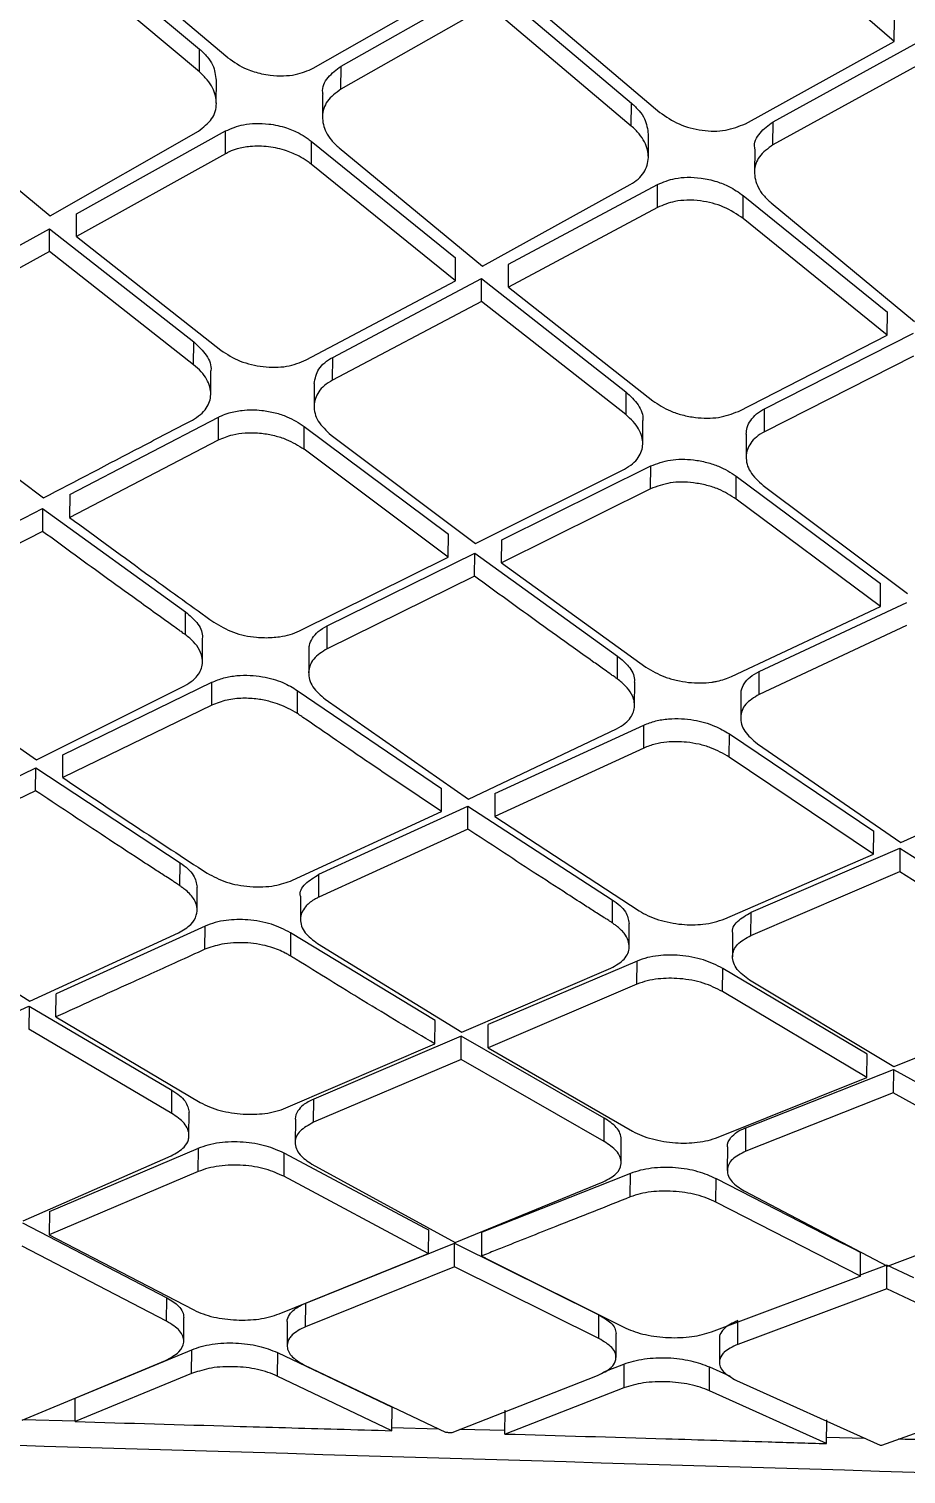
# Model space of a CAD drawing. Extents: x 943 to 1030, y 781 to 934.
# Drawn here: x 1012.908 to 1013.632, y 877.031 to 878.224 of the extents above; entities that cross this region are included whole.
import ezdxf

# ---------------------------------------------------------------- set-up
doc = ezdxf.new("R2010")
doc.units = 0
doc.header["$MEASUREMENT"] = 0
doc.layers.add('1', color=4, linetype='Continuous')

# ---------------------------------------------------------------- blocks, each defined once
blk = doc.blocks.new('AIRA')
at = {"layer": '1', "color": 3, "linetype": 'Continuous', "lineweight": 25}
for p, q in [((70.4447, 75.0479), (70.3256, 75.1514)), ((69.7529, 75.1408), (69.8708, 75.0416)), ((69.8942, 75.0344), (69.7752, 75.135)), ((69.8708, 75.0227), (69.7528, 75.1218)), ((69.9649, 75.0258), (70.088, 75.096)), ((69.9878, 75.0274), (70.1097, 75.0964)), ((70.1097, 75.0965), (70.2276, 74.9969)), ((70.1319, 75.0903), (70.251, 74.9893)), ((70.1096, 75.0775), (69.9877, 75.0084)), ((70.2275, 74.978), (70.1096, 75.0775)), ((70.4447, 75.0479), (70.4448, 75.0669)), ((70.3217, 74.9799), (70.4447, 75.0479)), ((70.3446, 74.9814), (70.4664, 75.0483)), ((69.8708, 75.0227), (69.8708, 75.0416)), ((69.9877, 75.0084), (69.9878, 75.0274)), ((70.4663, 75.0293), (70.3445, 74.9625)), ((69.8848, 74.9968), (69.8849, 75.0158)), ((69.6295, 75.0014), (69.7477, 74.9039)), ((69.9726, 75.0041), (69.9725, 74.9853)), ((70.2275, 74.978), (70.2276, 74.9969)), ((70.3445, 74.9625), (70.3446, 74.9814)), ((69.7477, 74.9039), (69.87, 74.9738)), ((69.7694, 74.9055), (69.8925, 74.9739)), ((69.8924, 74.955), (69.8925, 74.9739)), ((69.9631, 74.9654), (69.963, 74.9465)), ((69.9631, 74.9654), (70.0822, 74.8692)), ((70.2416, 74.9522), (70.2417, 74.9713)), ((69.8924, 74.955), (69.7694, 74.8867)), ((69.9862, 74.9599), (70.1045, 74.8622)), ((70.3294, 74.9586), (70.3293, 74.9397)), ((70.0822, 74.8503), (69.963, 74.9465)), ((70.1045, 74.8622), (70.2267, 74.9297)), ((70.1262, 74.8639), (70.2492, 74.9297)), ((70.2492, 74.9108), (70.2492, 74.9297)), ((70.3198, 74.9016), (70.3199, 74.9205)), ((70.3199, 74.9206), (70.439, 74.8242)), ((69.7694, 74.8867), (69.7694, 74.9055)), ((70.2492, 74.9108), (70.1261, 74.8449)), ((70.343, 74.9145), (70.4613, 74.8167)), ((69.6241, 74.8256), (69.7471, 74.8932)), ((69.747, 74.8743), (69.7471, 74.8932)), ((69.7471, 74.8932), (69.8662, 74.7998)), ((70.4389, 74.8052), (70.3198, 74.9016)), ((69.7694, 74.8867), (69.8885, 74.7928)), ((69.747, 74.8743), (69.624, 74.8068)), ((69.8661, 74.7809), (69.747, 74.8743)), ((70.0822, 74.8503), (70.0822, 74.8692)), ((70.1261, 74.8449), (70.1262, 74.8638)), ((69.9591, 74.7849), (70.0822, 74.8503)), ((69.9809, 74.787), (70.1039, 74.852)), ((70.1038, 74.833), (70.1039, 74.8519)), ((70.1039, 74.852), (70.223, 74.7586)), ((70.1261, 74.8449), (70.2453, 74.7511)), ((70.1038, 74.833), (69.9808, 74.7681)), ((70.2229, 74.7397), (70.1038, 74.833)), ((70.4389, 74.8052), (70.439, 74.8242)), ((69.8661, 74.7809), (69.8662, 74.7998)), ((70.3159, 74.7424), (70.4389, 74.8052)), ((70.3376, 74.7446), (70.4606, 74.807)), ((69.9808, 74.7681), (69.9809, 74.787)), ((70.4606, 74.788), (70.3376, 74.7256)), ((69.8802, 74.7569), (69.8803, 74.7758)), ((69.6228, 74.7606), (69.742, 74.6709)), ((69.9657, 74.7653), (69.9656, 74.7465)), ((70.223, 74.7586), (70.2229, 74.7397)), ((69.7637, 74.6737), (69.8867, 74.7377)), ((69.8866, 74.7188), (69.8867, 74.7376)), ((70.3375, 74.7256), (70.3376, 74.7446)), ((69.9573, 74.7111), (69.9574, 74.73)), ((69.9574, 74.73), (70.0765, 74.641)), ((70.237, 74.7158), (70.2371, 74.7349)), ((69.7636, 74.6549), (69.8866, 74.7188)), ((69.9796, 74.7227), (70.0988, 74.6332)), ((70.3224, 74.7235), (70.3223, 74.7046)), ((70.0764, 74.6221), (69.9573, 74.7111)), ((70.0988, 74.6332), (70.2218, 74.6948)), ((70.1205, 74.6362), (70.2435, 74.6973)), ((70.2434, 74.6784), (70.2435, 74.6973)), ((70.3141, 74.67), (70.3142, 74.6889)), ((70.3142, 74.6889), (70.4333, 74.6003)), ((70.2434, 74.6784), (70.1204, 74.6173)), ((70.3364, 74.6811), (70.4556, 74.5919)), ((69.7637, 74.6737), (69.7636, 74.6549)), ((70.4332, 74.5814), (70.3141, 74.67)), ((69.6195, 74.5994), (69.7414, 74.6622)), ((69.7414, 74.6622), (69.7413, 74.6433)), ((69.7414, 74.6622), (69.8594, 74.5768)), ((69.7413, 74.6433), (69.6195, 74.5806)), ((70.0764, 74.6221), (70.0765, 74.641)), ((70.1204, 74.6173), (70.1205, 74.6362)), ((69.9534, 74.5612), (70.0764, 74.6221)), ((69.9764, 74.5653), (70.0982, 74.6252)), ((70.0981, 74.6062), (70.0982, 74.6251)), ((70.0982, 74.6252), (70.2162, 74.5403)), ((70.1204, 74.6173), (70.2396, 74.5312)), ((70.0981, 74.6062), (69.9763, 74.5464)), ((70.4332, 74.5814), (70.4333, 74.6003)), ((70.3102, 74.5234), (70.4332, 74.5814)), ((70.3332, 74.5276), (70.455, 74.5845)), ((69.8593, 74.558), (69.8594, 74.5768)), ((69.9763, 74.5464), (69.9763, 74.5653)), ((70.4549, 74.5655), (70.3331, 74.5086)), ((69.8734, 74.5357), (69.8735, 74.5548)), ((69.9612, 74.5451), (69.9611, 74.5264)), ((69.618, 74.5378), (69.7363, 74.4546)), ((70.2161, 74.5214), (70.2162, 74.5403)), ((70.3331, 74.5086), (70.3331, 74.5276)), ((69.7363, 74.4546), (69.8585, 74.5158)), ((69.7581, 74.4589), (69.881, 74.5187)), ((69.881, 74.4998), (69.881, 74.5187)), ((69.9517, 74.512), (69.9516, 74.4931)), ((69.9517, 74.512), (70.0709, 74.4309)), ((70.2302, 74.4995), (70.2303, 74.5187)), ((69.881, 74.4998), (69.758, 74.44)), ((69.9748, 74.5047), (70.0931, 74.4222)), ((70.318, 74.5082), (70.3179, 74.4893)), ((70.0931, 74.4222), (70.2153, 74.4803)), ((70.1149, 74.4268), (70.2379, 74.4834)), ((70.2378, 74.4644), (70.2379, 74.4834)), ((70.3084, 74.457), (70.3085, 74.476)), ((70.3085, 74.476), (70.4277, 74.3959)), ((70.2378, 74.4644), (70.1148, 74.4078)), ((70.3316, 74.468), (70.45, 74.3865)), ((69.758, 74.44), (69.7581, 74.4589)), ((70.4276, 74.3768), (70.3084, 74.457)), ((69.6127, 74.3887), (69.7357, 74.4481)), ((69.7356, 74.4291), (69.7357, 74.4481)), ((69.7357, 74.4481), (69.8549, 74.3697)), ((70.45, 74.3865), (70.5721, 74.4414)), ((69.7356, 74.4291), (69.6126, 74.3697)), ((70.0708, 74.4119), (70.0709, 74.4309)), ((70.1149, 74.4267), (70.1148, 74.4078)), ((69.9696, 74.3602), (70.0925, 74.4165)), ((70.0925, 74.4165), (70.2117, 74.3392)), ((70.0925, 74.3975), (70.0925, 74.4165)), ((69.9478, 74.3552), (70.0708, 74.4119)), ((70.1148, 74.4078), (70.234, 74.33)), ((70.0925, 74.3975), (69.9695, 74.3412)), ((70.4276, 74.3768), (70.4277, 74.3959)), ((70.3264, 74.3288), (70.4494, 74.3817)), ((70.4494, 74.3817), (70.4493, 74.3626)), ((70.4494, 74.3817), (70.5686, 74.3058)), ((69.8548, 74.3507), (69.8549, 74.3697)), ((70.3047, 74.3234), (70.4276, 74.3768)), ((69.9695, 74.3412), (69.9696, 74.3602)), ((70.3263, 74.3097), (70.4493, 74.3626)), ((70.4493, 74.3626), (70.5685, 74.2866)), ((69.8689, 74.3306), (69.869, 74.3494)), ((69.9544, 74.3418), (69.9543, 74.3228)), ((70.2117, 74.3392), (70.2117, 74.3202)), ((69.6115, 74.3301), (69.7307, 74.2555)), ((70.2257, 74.3004), (70.2258, 74.3195)), ((70.3263, 74.3097), (70.3264, 74.3288)), ((69.7307, 74.2555), (69.8537, 74.3119)), ((69.8755, 74.3173), (69.7525, 74.2614)), ((69.8754, 74.2983), (69.8755, 74.3173)), ((70.0654, 74.2393), (69.9461, 74.3119)), ((69.9461, 74.3118), (69.9461, 74.2928)), ((70.3112, 74.3112), (70.3111, 74.2921)), ((69.9684, 74.3029), (70.0876, 74.2297)), ((70.0876, 74.2297), (70.2106, 74.2827)), ((70.2323, 74.2885), (70.1093, 74.236)), ((70.2322, 74.2694), (70.2323, 74.2885)), ((70.3029, 74.2633), (70.303, 74.2825)), ((70.4222, 74.2116), (70.303, 74.2825)), ((70.4444, 74.2012), (70.3252, 74.2727)), ((69.7524, 74.2424), (69.7525, 74.2614)), ((70.2322, 74.2694), (70.1093, 74.2168)), ((70.4221, 74.1923), (70.3029, 74.2633)), ((69.6084, 74.1961), (69.7301, 74.2513)), ((69.7302, 74.2513), (69.7301, 74.2322)), ((69.7302, 74.2513), (69.8482, 74.1819)), ((70.5674, 74.2506), (70.4444, 74.2012)), ((69.7524, 74.2424), (69.8716, 74.1718)), ((70.0653, 74.2201), (70.0654, 74.2393)), ((70.1093, 74.2168), (70.1093, 74.236)), ((69.8482, 74.1627), (69.7301, 74.2322)), ((70.087, 74.2265), (69.9652, 74.1746)), ((70.0869, 74.2073), (70.087, 74.2264)), ((70.2051, 74.1589), (70.087, 74.2265)), ((69.9423, 74.1672), (70.0653, 74.2201)), ((70.1093, 74.2168), (70.2285, 74.148)), ((70.4221, 74.1923), (70.4222, 74.2116)), ((70.0869, 74.2073), (69.9651, 74.1554)), ((70.205, 74.1396), (70.0869, 74.2073)), ((70.3221, 74.1509), (70.4439, 74.1991)), ((70.4439, 74.1991), (70.4438, 74.1798)), ((70.4439, 74.1991), (70.562, 74.1337)), ((70.2992, 74.1431), (70.4221, 74.1923)), ((69.8482, 74.1627), (69.8482, 74.1819)), ((70.4438, 74.1798), (70.322, 74.1315)), ((70.5619, 74.1143), (70.4438, 74.1798)), ((69.8622, 74.1445), (69.8623, 74.1637)), ((69.9651, 74.1554), (69.9652, 74.1746)), ((69.9501, 74.1577), (69.95, 74.1385)), ((70.205, 74.1396), (70.2051, 74.1589)), ((70.2191, 74.1221), (70.2192, 74.1414)), ((70.322, 74.1315), (70.3221, 74.1509)), ((69.7252, 74.0741), (69.8474, 74.1276)), ((69.747, 74.0818), (69.87, 74.134)), ((69.8699, 74.1148), (69.87, 74.134)), ((69.9406, 74.1301), (70.0572, 74.0681)), ((69.9406, 74.1301), (69.9406, 74.1108)), ((70.3069, 74.135), (70.3068, 74.1156)), ((69.9637, 74.1209), (70.0821, 74.0562)), ((69.8698, 74.1147), (69.7469, 74.0625)), ((70.0598, 74.0471), (69.9406, 74.1108)), ((70.0821, 74.0562), (70.2043, 74.1061)), ((70.2108, 74.1068), (70.1072, 74.0658)), ((70.2268, 74.1132), (70.2108, 74.1068)), ((70.2267, 74.0938), (70.2268, 74.1131)), ((70.2974, 74.0894), (70.2975, 74.1088)), ((70.397, 74.0578), (70.2978, 74.1087)), ((70.3206, 74.0987), (70.439, 74.0366)), ((69.747, 74.0818), (69.7469, 74.0625)), ((70.4167, 74.0284), (70.2974, 74.0894)), ((70.439, 74.0366), (70.5611, 74.0826)), ((69.7247, 74.0723), (69.8439, 74.0105)), ((70.0572, 74.0681), (70.0599, 74.0667)), ((69.7469, 74.0625), (69.7531, 74.0592)), ((69.7531, 74.0592), (69.8662, 74.0004)), ((70.0599, 74.0666), (70.0598, 74.0472)), ((70.1039, 74.0645), (70.1038, 74.045)), ((70.1072, 74.0658), (70.1039, 74.0645)), ((70.4104, 74.0512), (70.397, 74.0578)), ((69.8438, 73.9911), (69.7246, 74.053)), ((69.9368, 73.9973), (70.0558, 74.0455)), ((69.9586, 74.0061), (70.0816, 74.0556)), ((70.0558, 74.0455), (70.0598, 74.0471)), ((70.0815, 74.0361), (70.0816, 74.0555)), ((70.0816, 74.0556), (70.2008, 73.9964)), ((70.4168, 74.048), (70.4104, 74.0512)), ((70.4167, 74.0284), (70.4168, 74.048)), ((70.0815, 74.0361), (69.9585, 73.9866)), ((70.2008, 73.9769), (70.0815, 74.0361)), ((70.1072, 74.0433), (70.2231, 73.9855)), ((70.4384, 74.0375), (70.4158, 74.029)), ((70.4607, 74.027), (70.4384, 74.0375)), ((70.4384, 74.0178), (70.4384, 74.0374)), ((70.2938, 73.9824), (70.4158, 74.0281)), ((70.4158, 74.0281), (70.4167, 74.0284)), ((69.8438, 73.9911), (69.8439, 74.0105)), ((70.4384, 74.0178), (70.3154, 73.972)), ((70.5577, 73.9615), (70.4384, 74.0178)), ((69.9585, 73.9866), (69.9586, 74.0061)), ((70.2008, 73.9769), (70.2008, 73.9964)), ((69.858, 73.9747), (69.858, 73.9941)), ((69.9434, 73.9904), (69.9434, 73.971)), ((70.3154, 73.972), (70.3155, 73.9917)), ((70.2149, 73.9613), (70.215, 73.9809)), ((70.3003, 73.977), (70.3003, 73.9573)), ((69.7683, 73.9276), (69.8645, 73.9676)), ((69.8644, 73.9481), (69.8645, 73.9676)), ((69.9352, 73.9653), (69.9351, 73.9458)), ((69.9352, 73.9653), (70.0299, 73.9203)), ((69.7244, 73.9094), (69.8428, 73.9588)), ((69.9575, 73.9549), (70.074, 73.8994)), ((70.2047, 73.9493), (70.2214, 73.9558)), ((70.2214, 73.9558), (70.2214, 73.9361)), ((70.292, 73.9337), (70.2921, 73.9534)), ((70.2921, 73.9534), (70.3092, 73.9457)), ((69.8644, 73.9481), (69.7682, 73.9082)), ((70.0298, 73.9007), (69.9351, 73.9458)), ((70.0795, 73.8993), (70.1997, 73.9463)), ((70.3144, 73.9422), (70.4331, 73.8887)), ((69.7682, 73.9082), (69.7683, 73.9276)), ((70.2214, 73.9361), (70.1233, 73.898)), ((70.3888, 73.8901), (70.292, 73.9337)), ((70.4343, 73.8887), (70.5566, 73.933)), ((70.0298, 73.9007), (70.0299, 73.9203)), ((70.1232, 73.898), (70.1233, 73.9177)), ((69.7682, 73.9087), (69.7251, 73.9096)), ((70.0685, 73.9021), (70.0298, 73.903)), ((70.1233, 73.9009), (70.0857, 73.9017)), ((70.3888, 73.8901), (70.3889, 73.9098)), ((70.4207, 73.8943), (70.3888, 73.895)), ((70.4331, 73.8887), (70.4343, 73.8887))]:
    blk.add_line(p, q, dxfattribs=at)
for points, knots in [([(71.5678, 74.0192), (71.5511, 74.0508), (71.5177, 74.114), (71.4614, 74.2277), (71.3984, 74.3592), (71.3289, 74.5117), (71.2561, 74.6873), (71.1749, 74.8853), (71.0934, 75.1003), (70.9878, 75.3734), (70.8589, 75.7101), (70.7035, 76.1101), (70.5405, 76.5191), (70.3708, 76.9329), (70.2515, 77.2106), (70.1919, 77.3493)], [0, 0, 0, 0, 0.0625609, 0.1250947, 0.1873823, 0.2497889, 0.3127537, 0.3763096, 0.4391244, 0.5016072, 0.6016991, 0.7016111, 0.8011802, 0.9006685, 1, 1, 1, 1]), ([(70.2064, 77.3544), (70.2559, 77.2393), (70.3574, 77.0031), (70.5013, 76.6536), (70.6434, 76.301), (70.7779, 75.9581), (70.9059, 75.6264), (71.0039, 75.3709), (71.0759, 75.1841), (71.1249, 75.0567), (71.1724, 74.9338), (71.2179, 74.8171), (71.2618, 74.7084), (71.3034, 74.6062), (71.3414, 74.5114), (71.378, 74.4244), (71.411, 74.3495), (71.4399, 74.2857), (71.4663, 74.2269), (71.4909, 74.173), (71.5179, 74.1175), (71.5468, 74.0664), (71.5616, 74.034), (71.5683, 74.0192)], [0, 0, 0, 0, 0.082249, 0.168725, 0.250938, 0.337838, 0.421226, 0.501438, 0.538138, 0.573957, 0.608923, 0.645818, 0.681064, 0.714276, 0.751294, 0.786327, 0.81865, 0.848238, 0.87506, 0.90615, 0.934321, 0.970126, 1, 1, 1, 1]), ([(69.8259, 76.526), (69.9039, 76.3947), (70.0603, 76.1314), (70.2778, 75.7453), (70.4826, 75.3741), (70.6519, 75.0618), (70.7898, 74.8077), (70.8996, 74.6071), (71.0017, 74.4238), (71.0959, 74.2603), (71.1828, 74.1161), (71.2327, 74.0413), (71.2576, 74.004)], [0, 0, 0, 0, 0.1280884, 0.2568048, 0.3836102, 0.5088305, 0.5930086, 0.6749207, 0.7545369, 0.8369035, 0.9186293, 1, 1, 1, 1]), ([(69.8709, 75.0416), (69.8731, 75.0395), (69.8775, 75.0354), (69.8834, 75.0267), (69.8841, 75.02), (69.8846, 75.0158)], [0, 0, 0, 0, 0.269246, 0.533464, 1, 1, 1, 1]), ([(69.8942, 75.0344), (69.8993, 75.0309), (69.9076, 75.0252), (69.9204, 75.0214), (69.9306, 75.0196), (69.9401, 75.0192), (69.9527, 75.0205), (69.9602, 75.0237), (69.9649, 75.0258)], [0, 0, 0, 0, 0.249468, 0.408552, 0.499836, 0.641672, 0.772445, 1, 1, 1, 1]), ([(69.87, 74.9738), (69.8741, 74.977), (69.8823, 74.9831), (69.886, 74.9963), (69.8832, 75.0076), (69.8775, 75.0165), (69.873, 75.0206), (69.8708, 75.0227)], [0, 0, 0, 0, 0.252503, 0.499269, 0.735591, 0.864383, 1, 1, 1, 1]), ([(69.973, 75.0041), (69.9729, 75.0047), (69.9717, 75.0097), (69.9762, 75.0186), (69.984, 75.0245), (69.9878, 75.0274)], [0, 0, 0, 0, 0.060145, 0.539318, 1, 1, 1, 1]), ([(69.9877, 75.0084), (69.9835, 75.0053), (69.9752, 74.9992), (69.9714, 74.9861), (69.974, 74.9748), (69.9796, 74.966), (69.984, 74.962), (69.9862, 74.9599)], [0, 0, 0, 0, 0.251143, 0.499283, 0.736626, 0.865162, 1, 1, 1, 1]), ([(70.2276, 74.9969), (70.2298, 74.9949), (70.2342, 74.9908), (70.2401, 74.9822), (70.2409, 74.9755), (70.2415, 74.9712)], [0, 0, 0, 0, 0.263798, 0.524078, 1, 1, 1, 1]), ([(70.251, 74.9893), (70.2561, 74.9858), (70.2663, 74.9788), (70.286, 74.9737), (70.3059, 74.9735), (70.3164, 74.9778), (70.3217, 74.9799)], [0, 0, 0, 0, 0.249948, 0.499991, 0.75022, 1, 1, 1, 1]), ([(69.8925, 74.9739), (69.8972, 74.9759), (69.9047, 74.9792), (69.9173, 74.9804), (69.9294, 74.9799), (69.9419, 74.9771), (69.9525, 74.9727), (69.959, 74.9687), (69.962, 74.9663), (69.9631, 74.9654)], [0, 0, 0, 0, 0.227605, 0.358253, 0.49967, 0.691124, 0.838437, 0.941436, 1, 1, 1, 1]), ([(70.2267, 74.9297), (70.229, 74.9311), (70.2334, 74.934), (70.2395, 74.9412), (70.2428, 74.9517), (70.2399, 74.963), (70.2342, 74.9718), (70.2298, 74.9759), (70.2275, 74.978)], [0, 0, 0, 0, 0.128727, 0.255081, 0.499966, 0.738105, 0.866174, 1, 1, 1, 1]), ([(70.3297, 74.9586), (70.3296, 74.9591), (70.3284, 74.9639), (70.3329, 74.9728), (70.3407, 74.9786), (70.3446, 74.9814)], [0, 0, 0, 0, 0.046956, 0.529232, 1, 1, 1, 1]), ([(69.963, 74.9465), (69.962, 74.9474), (69.959, 74.9497), (69.9524, 74.9537), (69.9419, 74.9582), (69.9279, 74.9613), (69.9138, 74.9616), (69.903, 74.9596), (69.8964, 74.9573), (69.8934, 74.9556), (69.8924, 74.955)], [0, 0, 0, 0, 0.0577531, 0.1603987, 0.3078144, 0.4998225, 0.6965533, 0.845584, 0.9467276, 1, 1, 1, 1]), ([(70.3445, 74.9625), (70.3403, 74.9594), (70.332, 74.9535), (70.3281, 74.9406), (70.3308, 74.9293), (70.3364, 74.9206), (70.3408, 74.9166), (70.343, 74.9145)], [0, 0, 0, 0, 0.252861, 0.499317, 0.73882, 0.866798, 1, 1, 1, 1]), ([(70.2492, 74.9297), (70.2539, 74.9317), (70.2613, 74.9348), (70.274, 74.9359), (70.2857, 74.9353), (70.2975, 74.9326), (70.3096, 74.9279), (70.3162, 74.9232), (70.3199, 74.9206)], [0, 0, 0, 0, 0.223497, 0.356465, 0.502584, 0.671665, 0.811054, 1, 1, 1, 1]), ([(70.3198, 74.9016), (70.3147, 74.9051), (70.3045, 74.9119), (70.2874, 74.9163), (70.2737, 74.917), (70.2611, 74.9158), (70.2538, 74.9127), (70.2491, 74.9108)], [0, 0, 0, 0, 0.249553, 0.498889, 0.645307, 0.777611, 1, 1, 1, 1]), ([(69.8662, 74.7998), (69.87, 74.7962), (69.8777, 74.7889), (69.8809, 74.7801), (69.8803, 74.7759), (69.8802, 74.7758)], [0, 0, 0, 0, 0.4867242, 0.9873626, 1, 1, 1, 1]), ([(69.8885, 74.7928), (69.8936, 74.7896), (69.9038, 74.7831), (69.9236, 74.7786), (69.9434, 74.7786), (69.9539, 74.7828), (69.9591, 74.7849)], [0, 0, 0, 0, 0.250043, 0.500022, 0.749955, 1, 1, 1, 1]), ([(69.9657, 74.7653), (69.9664, 74.7695), (69.9675, 74.7758), (69.974, 74.7828), (69.9786, 74.7856), (69.9809, 74.787)], [0, 0, 0, 0, 0.488391, 0.742468, 1, 1, 1, 1]), ([(69.865, 74.7352), (69.8674, 74.7367), (69.872, 74.7395), (69.8781, 74.7464), (69.8815, 74.7564), (69.8785, 74.7671), (69.8727, 74.7753), (69.8683, 74.7791), (69.8661, 74.7809)], [0, 0, 0, 0, 0.134378, 0.26264, 0.499974, 0.7453, 0.871584, 1, 1, 1, 1]), ([(69.9808, 74.7681), (69.9784, 74.7667), (69.9738, 74.7639), (69.9677, 74.757), (69.9644, 74.747), (69.9676, 74.734), (69.9756, 74.7265), (69.9796, 74.7227)], [0, 0, 0, 0, 0.13331, 0.261328, 0.500606, 0.747512, 1, 1, 1, 1]), ([(70.223, 74.7586), (70.2267, 74.7551), (70.2343, 74.7479), (70.2376, 74.7392), (70.237, 74.7351), (70.237, 74.7349)], [0, 0, 0, 0, 0.477662, 0.975301, 1, 1, 1, 1]), ([(70.2453, 74.7511), (70.2499, 74.7481), (70.2571, 74.7433), (70.2697, 74.7392), (70.2767, 74.7378), (70.2804, 74.7374), (70.2804, 74.7374), (70.2869, 74.7366), (70.3003, 74.7364), (70.3107, 74.7404), (70.3159, 74.7424)], [0, 0, 0, 0, 0.228489, 0.359259, 0.500553, 0.50062, 0.500637, 0.500643, 0.750205, 1, 1, 1, 1]), ([(69.8867, 74.7377), (69.887, 74.7378), (69.8878, 74.7382), (69.8905, 74.7395), (69.8964, 74.7416), (69.9074, 74.7438), (69.9206, 74.7438), (69.9332, 74.7415), (69.9457, 74.7375), (69.9529, 74.7329), (69.9574, 74.73)], [0, 0, 0, 0, 0.014372, 0.042569, 0.140352, 0.293177, 0.500762, 0.644581, 0.775864, 1, 1, 1, 1]), ([(70.2218, 74.6948), (70.2242, 74.6962), (70.2288, 74.6989), (70.2349, 74.7057), (70.2382, 74.7154), (70.2353, 74.726), (70.2294, 74.7341), (70.2251, 74.7378), (70.2229, 74.7397)], [0, 0, 0, 0, 0.136036, 0.264864, 0.50011, 0.746839, 0.872711, 1, 1, 1, 1]), ([(70.3225, 74.7235), (70.3226, 74.7254), (70.3229, 74.7294), (70.3259, 74.7351), (70.3306, 74.7405), (70.3353, 74.7432), (70.3376, 74.7446)], [0, 0, 0, 0, 0.227249, 0.479724, 0.737266, 1, 1, 1, 1]), ([(69.742, 74.6709), (69.7688, 74.6849), (69.8098, 74.7063), (69.8508, 74.7278), (69.865, 74.7352)], [0, 0, 0, 0, 0.653621, 1, 1, 1, 1]), ([(69.8866, 74.7188), (69.8904, 74.7204), (69.897, 74.7232), (69.9094, 74.7249), (69.9212, 74.7247), (69.9327, 74.7226), (69.9453, 74.7187), (69.9526, 74.7141), (69.9573, 74.7111)], [0, 0, 0, 0, 0.184609, 0.326069, 0.500033, 0.638532, 0.76817, 1, 1, 1, 1]), ([(70.3375, 74.7256), (70.3352, 74.7242), (70.3306, 74.7215), (70.3245, 74.7148), (70.3212, 74.7051), (70.3244, 74.6923), (70.3324, 74.6848), (70.3364, 74.6811)], [0, 0, 0, 0, 0.135117, 0.26375, 0.500731, 0.749037, 1, 1, 1, 1]), ([(70.2435, 74.6973), (70.2487, 74.6993), (70.2591, 74.7031), (70.2762, 74.7031), (70.2897, 74.7005), (70.3023, 74.6965), (70.3096, 74.6919), (70.3142, 74.6889)], [0, 0, 0, 0, 0.249716, 0.499286, 0.641156, 0.77203, 1, 1, 1, 1]), ([(70.3141, 74.67), (70.3095, 74.6729), (70.3022, 74.6776), (70.2896, 74.6816), (70.2761, 74.6841), (70.259, 74.6843), (70.2486, 74.6804), (70.2434, 74.6784)], [0, 0, 0, 0, 0.228429, 0.35919, 0.500717, 0.750178, 1, 1, 1, 1]), ([(69.7636, 74.6549), (69.786, 74.6385), (69.817, 74.6157), (69.8567, 74.587), (69.8741, 74.5745), (69.8828, 74.5683)], [0, 0, 0, 0, 0.562661, 0.781761, 1, 1, 1, 1]), ([(69.8593, 74.558), (69.8586, 74.5584), (69.8574, 74.5593), (69.8553, 74.5608), (69.8521, 74.5631), (69.8464, 74.5671), (69.8364, 74.5743), (69.8188, 74.587), (69.7863, 74.6104), (69.7592, 74.6302), (69.7413, 74.6433)], [0, 0, 0, 0, 0.017104, 0.030497, 0.054545, 0.09754, 0.174389, 0.310931, 0.545091, 1, 1, 1, 1]), ([(70.2161, 74.5214), (70.2154, 74.5219), (70.2142, 74.5227), (70.2121, 74.5242), (70.2089, 74.5265), (70.2033, 74.5305), (70.1932, 74.5376), (70.1756, 74.5502), (70.1431, 74.5735), (70.116, 74.5932), (70.0981, 74.6062)], [0, 0, 0, 0, 0.017087, 0.030465, 0.05449, 0.097448, 0.174249, 0.31076, 0.545379, 1, 1, 1, 1]), ([(69.8594, 74.5768), (69.8628, 74.574), (69.8699, 74.5679), (69.8736, 74.5599), (69.8733, 74.5555), (69.8732, 74.5548)], [0, 0, 0, 0, 0.422756, 0.900507, 1, 1, 1, 1]), ([(69.8585, 74.5158), (69.861, 74.5173), (69.8657, 74.5201), (69.8715, 74.5266), (69.8739, 74.5338), (69.8728, 74.542), (69.8693, 74.5488), (69.8642, 74.554), (69.8605, 74.557), (69.8593, 74.558)], [0, 0, 0, 0, 0.145691, 0.274264, 0.501432, 0.626169, 0.791714, 0.930282, 1, 1, 1, 1]), ([(69.8828, 74.5683), (69.8879, 74.5653), (69.8981, 74.5592), (69.9159, 74.5556), (69.9289, 74.5554), (69.9382, 74.5564), (69.946, 74.5577), (69.951, 74.56), (69.9534, 74.5612)], [0, 0, 0, 0, 0.249215, 0.49895, 0.665392, 0.748854, 0.87491, 1, 1, 1, 1]), ([(69.9614, 74.5451), (69.9614, 74.5465), (69.9614, 74.5499), (69.9639, 74.5552), (69.9687, 74.5608), (69.9737, 74.5638), (69.9763, 74.5653)], [0, 0, 0, 0, 0.165788, 0.430033, 0.708089, 1, 1, 1, 1]), ([(69.9763, 74.5464), (69.9721, 74.5437), (69.9639, 74.5385), (69.9605, 74.5289), (69.9615, 74.521), (69.965, 74.5131), (69.9709, 74.508), (69.9748, 74.5047)], [0, 0, 0, 0, 0.249498, 0.499195, 0.629277, 0.756242, 1, 1, 1, 1]), ([(70.2162, 74.5403), (70.2195, 74.5376), (70.2266, 74.5316), (70.2304, 74.5238), (70.2301, 74.5195), (70.23, 74.5187)], [0, 0, 0, 0, 0.414534, 0.88972, 1, 1, 1, 1]), ([(69.881, 74.5187), (69.8843, 74.52), (69.8905, 74.5226), (69.9015, 74.5244), (69.9124, 74.5246), (69.9254, 74.5232), (69.9396, 74.5193), (69.9479, 74.5143), (69.9517, 74.512)], [0, 0, 0, 0, 0.160563, 0.310984, 0.451272, 0.581442, 0.810576, 1, 1, 1, 1]), ([(70.2153, 74.4803), (70.2179, 74.4818), (70.2226, 74.4844), (70.2283, 74.4907), (70.2307, 74.4977), (70.2296, 74.5057), (70.2261, 74.5123), (70.221, 74.5174), (70.2173, 74.5204), (70.2161, 74.5214)], [0, 0, 0, 0, 0.14832, 0.27738, 0.501813, 0.626498, 0.792148, 0.930739, 1, 1, 1, 1]), ([(70.2396, 74.5312), (70.2445, 74.5282), (70.2521, 74.5238), (70.2647, 74.5202), (70.2779, 74.5179), (70.2879, 74.518), (70.2939, 74.5188), (70.2939, 74.5188), (70.294, 74.5188), (70.2941, 74.5188), (70.2944, 74.5189), (70.2959, 74.5191), (70.3018, 74.5201), (70.3065, 74.5219), (70.3102, 74.5234)], [0, 0, 0, 0, 0.242504, 0.369585, 0.500178, 0.749148, 0.749183, 0.749248, 0.749469, 0.750276, 0.753349, 0.765333, 0.812636, 1, 1, 1, 1]), ([(70.3182, 74.5081), (70.3182, 74.5093), (70.3181, 74.5126), (70.3206, 74.5177), (70.3253, 74.5233), (70.3305, 74.5261), (70.3331, 74.5276)], [0, 0, 0, 0, 0.154739, 0.421083, 0.70282, 1, 1, 1, 1]), ([(69.9516, 74.4931), (69.9492, 74.4944), (69.9428, 74.4981), (69.9314, 74.5025), (69.9185, 74.5051), (69.9062, 74.5058), (69.8927, 74.5044), (69.885, 74.5014), (69.881, 74.4998)], [0, 0, 0, 0, 0.123847, 0.331014, 0.466604, 0.623312, 0.80112, 1, 1, 1, 1]), ([(70.3331, 74.5086), (70.3289, 74.5061), (70.3207, 74.5011), (70.3173, 74.4918), (70.3183, 74.4841), (70.3218, 74.4764), (70.3277, 74.4713), (70.3316, 74.468)], [0, 0, 0, 0, 0.249532, 0.499315, 0.63012, 0.75729, 1, 1, 1, 1]), ([(70.0708, 74.4119), (70.0511, 74.4252), (70.0129, 74.4508), (69.9746, 74.4772), (69.9558, 74.4901), (69.9555, 74.4904), (69.9542, 74.4913), (69.953, 74.4921), (69.9518, 74.493), (69.9517, 74.493), (69.9516, 74.4931), (69.9516, 74.4931)], [0, 0, 0, 0, 0.496888, 0.959878, 0.965951, 0.968106, 0.968368, 0.997832, 0.999363, 0.999924, 1, 1, 1, 1]), ([(70.2379, 74.4834), (70.241, 74.4846), (70.2471, 74.487), (70.2579, 74.4887), (70.2687, 74.4889), (70.2818, 74.4874), (70.2961, 74.4834), (70.3046, 74.4783), (70.3085, 74.476)], [0, 0, 0, 0, 0.157975, 0.30652, 0.445656, 0.575413, 0.805979, 1, 1, 1, 1]), ([(70.3084, 74.457), (70.3035, 74.4598), (70.296, 74.4641), (70.2834, 74.4677), (70.2711, 74.4697), (70.2586, 74.4698), (70.2466, 74.4679), (70.2408, 74.4656), (70.2378, 74.4644)], [0, 0, 0, 0, 0.23974, 0.367378, 0.499977, 0.710656, 0.845591, 1, 1, 1, 1]), ([(69.758, 74.44), (69.778, 74.4266), (69.8177, 74.3999), (69.8574, 74.374), (69.8772, 74.3611)], [0, 0, 0, 0, 0.502953, 1, 1, 1, 1]), ([(69.8548, 74.3507), (69.8544, 74.351), (69.8538, 74.3514), (69.8526, 74.3522), (69.8508, 74.3533), (69.8476, 74.3554), (69.8419, 74.3591), (69.8317, 74.3657), (69.8138, 74.3773), (69.781, 74.3989), (69.7537, 74.4171), (69.7356, 74.4291)], [0, 0, 0, 0, 0.009618, 0.017107, 0.030502, 0.054554, 0.097555, 0.174419, 0.311027, 0.546303, 1, 1, 1, 1]), ([(70.2117, 74.3202), (70.2113, 74.3204), (70.2106, 74.3209), (70.2094, 74.3216), (70.2076, 74.3228), (70.2044, 74.3248), (70.1987, 74.3284), (70.1885, 74.3349), (70.1707, 74.3464), (70.1379, 74.3676), (70.1105, 74.3856), (70.0925, 74.3975)], [0, 0, 0, 0, 0.00961, 0.017093, 0.030477, 0.054511, 0.097482, 0.174308, 0.310905, 0.546663, 1, 1, 1, 1]), ([(69.8549, 74.3697), (69.8572, 74.3681), (69.8616, 74.3649), (69.8675, 74.3579), (69.8683, 74.3528), (69.8689, 74.3494)], [0, 0, 0, 0, 0.267945, 0.527482, 1, 1, 1, 1]), ([(69.8772, 74.3611), (69.8823, 74.3584), (69.8925, 74.3529), (69.9096, 74.3499), (69.9231, 74.3496), (69.9357, 74.3509), (69.9431, 74.3535), (69.9478, 74.3552)], [0, 0, 0, 0, 0.249585, 0.499556, 0.637828, 0.767434, 1, 1, 1, 1]), ([(69.9545, 74.3418), (69.9545, 74.3419), (69.9532, 74.3456), (69.9575, 74.3527), (69.9656, 74.3577), (69.9696, 74.3602)], [0, 0, 0, 0, 0.014463, 0.507253, 1, 1, 1, 1]), ([(69.8537, 74.3119), (69.8574, 74.3141), (69.8643, 74.3181), (69.8688, 74.3259), (69.8692, 74.333), (69.8666, 74.3401), (69.8618, 74.3454), (69.8571, 74.3489), (69.8554, 74.3502), (69.8548, 74.3507)], [0, 0, 0, 0, 0.217149, 0.408058, 0.572656, 0.710894, 0.907606, 0.966764, 1, 1, 1, 1]), ([(69.9695, 74.3412), (69.969, 74.341), (69.9675, 74.3403), (69.9633, 74.3379), (69.9568, 74.3326), (69.9537, 74.3249), (69.9549, 74.3175), (69.9586, 74.3103), (69.9645, 74.3058), (69.9684, 74.3029)], [0, 0, 0, 0, 0.027526, 0.078466, 0.25015, 0.499437, 0.63601, 0.765084, 1, 1, 1, 1]), ([(70.2117, 74.3392), (70.214, 74.3377), (70.2184, 74.3345), (70.2243, 74.3277), (70.2251, 74.3227), (70.2257, 74.3195)], [0, 0, 0, 0, 0.267024, 0.525938, 1, 1, 1, 1]), ([(69.9461, 74.3119), (69.9411, 74.3144), (69.9335, 74.3184), (69.9208, 74.3214), (69.9082, 74.323), (69.8953, 74.3227), (69.8835, 74.3205), (69.8782, 74.3184), (69.8755, 74.3173)], [0, 0, 0, 0, 0.246122, 0.372299, 0.500372, 0.730426, 0.860366, 1, 1, 1, 1]), ([(70.2106, 74.2827), (70.2147, 74.285), (70.223, 74.2896), (70.2263, 74.2983), (70.2252, 74.3056), (70.2219, 74.3117), (70.2171, 74.3163), (70.2133, 74.3189), (70.2121, 74.3199), (70.2117, 74.3202)], [0, 0, 0, 0, 0.249744, 0.498453, 0.627679, 0.774881, 0.932441, 0.97742, 1, 1, 1, 1]), ([(70.234, 74.33), (70.2364, 74.3286), (70.2412, 74.3258), (70.25, 74.3225), (70.2595, 74.3201), (70.2719, 74.3183), (70.2846, 74.3184), (70.2964, 74.3203), (70.3018, 74.3224), (70.3047, 74.3234)], [0, 0, 0, 0, 0.124493, 0.249328, 0.374685, 0.500715, 0.725444, 0.856581, 1, 1, 1, 1]), ([(70.3113, 74.3112), (70.3113, 74.3113), (70.3101, 74.3149), (70.3144, 74.3217), (70.3224, 74.3264), (70.3264, 74.3288)], [0, 0, 0, 0, 0.014967, 0.507579, 1, 1, 1, 1]), ([(70.3252, 74.2727), (70.3214, 74.2756), (70.3154, 74.28), (70.3117, 74.287), (70.3105, 74.2941), (70.3139, 74.3028), (70.3222, 74.3074), (70.3263, 74.3097)], [0, 0, 0, 0, 0.2345427, 0.3638343, 0.5009253, 0.7500385, 1, 1, 1, 1]), ([(69.8754, 74.2983), (69.8678, 74.2948), (69.8473, 74.2855), (69.8063, 74.2669), (69.7729, 74.2517), (69.7524, 74.2424)], [0, 0, 0, 0, 0.185472, 0.500001, 1, 1, 1, 1]), ([(69.9461, 74.2928), (69.9459, 74.2929), (69.9455, 74.293), (69.9441, 74.2938), (69.9393, 74.2965), (69.9285, 74.301), (69.9133, 74.3037), (69.8994, 74.3038), (69.8869, 74.3023), (69.8798, 74.2998), (69.8754, 74.2983)], [0, 0, 0, 0, 0.009122, 0.024533, 0.074527, 0.251182, 0.500258, 0.650088, 0.783386, 1, 1, 1, 1]), ([(70.0653, 74.2201), (70.0455, 74.2319), (70.0074, 74.2548), (69.969, 74.2785), (69.9503, 74.2902), (69.9499, 74.2904), (69.9499, 74.2904), (69.9487, 74.2912), (69.9474, 74.292), (69.9462, 74.2927), (69.9461, 74.2928), (69.9461, 74.2928), (69.9461, 74.2928)], [0, 0, 0, 0, 0.496892, 0.960008, 0.966049, 0.967674, 0.968282, 0.968368, 0.997884, 0.999402, 0.999936, 1, 1, 1, 1]), ([(70.303, 74.2825), (70.2979, 74.285), (70.2903, 74.2889), (70.2776, 74.2919), (70.2649, 74.2937), (70.2521, 74.2935), (70.2403, 74.2915), (70.235, 74.2895), (70.2323, 74.2885)], [0, 0, 0, 0, 0.246342, 0.372404, 0.500279, 0.730548, 0.86046, 1, 1, 1, 1]), ([(70.3029, 74.2633), (70.2978, 74.2659), (70.2902, 74.2697), (70.2775, 74.2728), (70.2648, 74.2745), (70.252, 74.2743), (70.2402, 74.2723), (70.235, 74.2704), (70.2322, 74.2694)], [0, 0, 0, 0, 0.246336, 0.372395, 0.500269, 0.730597, 0.860498, 1, 1, 1, 1]), ([(69.8482, 74.1819), (69.8504, 74.1805), (69.8548, 74.1777), (69.8607, 74.1714), (69.8617, 74.1667), (69.8623, 74.1637)], [0, 0, 0, 0, 0.261249, 0.516879, 1, 1, 1, 1]), ([(69.8716, 74.1718), (69.8741, 74.1705), (69.879, 74.1679), (69.8907, 74.1641), (69.9067, 74.1616), (69.9226, 74.1621), (69.9344, 74.1643), (69.9396, 74.1662), (69.9423, 74.1672)], [0, 0, 0, 0, 0.128064, 0.254224, 0.50057, 0.73425, 0.863182, 1, 1, 1, 1]), ([(69.9652, 74.1746), (69.9621, 74.173), (69.9564, 74.1702), (69.9517, 74.1644), (69.9497, 74.1603), (69.9501, 74.1579), (69.9502, 74.1578)], [0, 0, 0, 0, 0.358308, 0.633608, 0.97252, 1, 1, 1, 1]), ([(69.8474, 74.1276), (69.8515, 74.1299), (69.8583, 74.1337), (69.8617, 74.1399), (69.8625, 74.1448), (69.8616, 74.1495), (69.8578, 74.156), (69.8519, 74.1601), (69.8481, 74.1627)], [0, 0, 0, 0, 0.248694, 0.413885, 0.499183, 0.640335, 0.770957, 1, 1, 1, 1]), ([(69.9651, 74.1554), (69.961, 74.1531), (69.9527, 74.1486), (69.9493, 74.1404), (69.9505, 74.1337), (69.9543, 74.1273), (69.9601, 74.1233), (69.9637, 74.1209)], [0, 0, 0, 0, 0.248853, 0.49858, 0.642422, 0.774049, 1, 1, 1, 1]), ([(70.2191, 74.1414), (70.219, 74.143), (70.2186, 74.1463), (70.2147, 74.1525), (70.2088, 74.1564), (70.2051, 74.1589)], [0, 0, 0, 0, 0.269861, 0.535802, 1, 1, 1, 1]), ([(69.8699, 74.134), (69.8726, 74.135), (69.8778, 74.137), (69.8872, 74.1388), (69.8971, 74.1396), (69.9101, 74.1393), (69.9262, 74.1367), (69.9359, 74.1322), (69.9406, 74.1301)], [0, 0, 0, 0, 0.135487, 0.267661, 0.396704, 0.522809, 0.765872, 1, 1, 1, 1]), ([(70.2043, 74.1061), (70.2084, 74.1083), (70.216, 74.1123), (70.2188, 74.1183), (70.2192, 74.1231), (70.2185, 74.1269), (70.2147, 74.1331), (70.2088, 74.1371), (70.205, 74.1396)], [0, 0, 0, 0, 0.24874, 0.467815, 0.498983, 0.64064, 0.771449, 1, 1, 1, 1]), ([(70.2285, 74.148), (70.231, 74.1468), (70.2359, 74.1443), (70.2447, 74.1415), (70.2542, 74.1395), (70.2668, 74.138), (70.2796, 74.1383), (70.2913, 74.1403), (70.2965, 74.1421), (70.2992, 74.143)], [0, 0, 0, 0, 0.127985, 0.253954, 0.378197, 0.501113, 0.734392, 0.863203, 1, 1, 1, 1]), ([(70.307, 74.135), (70.307, 74.1352), (70.3064, 74.1378), (70.3089, 74.1423), (70.3143, 74.1473), (70.3192, 74.1497), (70.3218, 74.1508), (70.3221, 74.1509)], [0, 0, 0, 0, 0.02539, 0.425537, 0.721678, 0.969683, 1, 1, 1, 1]), ([(70.322, 74.1315), (70.3179, 74.1294), (70.3096, 74.1251), (70.3062, 74.1175), (70.3074, 74.111), (70.3111, 74.1049), (70.3169, 74.1011), (70.3206, 74.0987)], [0, 0, 0, 0, 0.248777, 0.498666, 0.642828, 0.774535, 1, 1, 1, 1]), ([(69.9406, 74.1108), (69.9358, 74.1129), (69.9261, 74.1174), (69.9099, 74.1199), (69.8969, 74.1202), (69.887, 74.1194), (69.8777, 74.1176), (69.8725, 74.1157), (69.8698, 74.1147)], [0, 0, 0, 0, 0.235285, 0.478666, 0.604649, 0.733396, 0.865115, 1, 1, 1, 1]), ([(70.2975, 74.1088), (70.2928, 74.1109), (70.2831, 74.1152), (70.267, 74.1179), (70.2539, 74.1183), (70.2441, 74.1175), (70.2347, 74.1159), (70.2295, 74.1141), (70.2268, 74.1132)], [0, 0, 0, 0, 0.23433, 0.477109, 0.603068, 0.732038, 0.864271, 1, 1, 1, 1]), ([(70.2267, 74.0938), (70.2062, 74.0856), (70.1705, 74.0715), (70.1308, 74.0557), (70.1107, 74.0477), (70.1056, 74.0457), (70.1043, 74.0452), (70.1039, 74.045), (70.1038, 74.045), (70.1038, 74.045)], [0, 0, 0, 0, 0.4999988, 0.8728724, 0.9671544, 0.9912568, 0.9975483, 0.999747, 1, 1, 1, 1]), ([(70.2974, 74.0894), (70.295, 74.0905), (70.2901, 74.0929), (70.2813, 74.0956), (70.2719, 74.0975), (70.2591, 74.0988), (70.2462, 74.0985), (70.2345, 74.0964), (70.2294, 74.0947), (70.2267, 74.0938)], [0, 0, 0, 0, 0.126592, 0.2521, 0.376884, 0.501305, 0.737044, 0.865156, 1, 1, 1, 1]), ([(70.1038, 74.045), (70.1044, 74.0447), (70.1056, 74.0441), (70.1067, 74.0435), (70.1072, 74.0433)], [0, 0, 0, 0, 0.56, 1, 1, 1, 1]), ([(69.8439, 74.0105), (69.8476, 74.0083), (69.8534, 74.0047), (69.8574, 73.9989), (69.8578, 73.9957), (69.8579, 73.9941)], [0, 0, 0, 0, 0.450225, 0.722289, 1, 1, 1, 1]), ([(69.8662, 74.0004), (69.8687, 73.9992), (69.8736, 73.997), (69.8853, 73.9937), (69.9013, 73.9916), (69.9174, 73.9923), (69.9291, 73.9946), (69.9342, 73.9964), (69.9368, 73.9973)], [0, 0, 0, 0, 0.130185, 0.256939, 0.500269, 0.738326, 0.86623, 1, 1, 1, 1]), ([(69.9435, 73.9904), (69.9435, 73.9906), (69.943, 73.9926), (69.9449, 73.9963), (69.9494, 74.0017), (69.9552, 74.0045), (69.9586, 74.0061)], [0, 0, 0, 0, 0.024919, 0.346091, 0.615883, 1, 1, 1, 1]), ([(70.2008, 73.9964), (70.2045, 73.9943), (70.2103, 73.9909), (70.2143, 73.9854), (70.2147, 73.9824), (70.2149, 73.9809)], [0, 0, 0, 0, 0.449021, 0.721341, 1, 1, 1, 1]), ([(69.8428, 73.9588), (69.847, 73.961), (69.855, 73.9653), (69.8577, 73.9712), (69.8581, 73.9771), (69.856, 73.9835), (69.8479, 73.9886), (69.8438, 73.9911)], [0, 0, 0, 0, 0.249475, 0.482547, 0.50037, 0.751086, 1, 1, 1, 1]), ([(69.9585, 73.9866), (69.9543, 73.9845), (69.9487, 73.9816), (69.9444, 73.9762), (69.9425, 73.9704), (69.9453, 73.9623), (69.9534, 73.9574), (69.9575, 73.9549)], [0, 0, 0, 0, 0.249246, 0.333555, 0.500601, 0.751122, 1, 1, 1, 1]), ([(70.2231, 73.9855), (70.2255, 73.9844), (70.2304, 73.9823), (70.2391, 73.9799), (70.2485, 73.9783), (70.2583, 73.9775), (70.2681, 73.9775), (70.2809, 73.9785), (70.2886, 73.9808), (70.2938, 73.9824)], [0, 0, 0, 0, 0.128334, 0.251119, 0.376293, 0.500399, 0.62351, 0.749639, 1, 1, 1, 1]), ([(70.3155, 73.9917), (70.3113, 73.9897), (70.3056, 73.9869), (70.3015, 73.9819), (70.2999, 73.9791), (70.3004, 73.9771), (70.3004, 73.977)], [0, 0, 0, 0, 0.489628, 0.654617, 0.981123, 1, 1, 1, 1]), ([(69.8645, 73.9676), (69.8671, 73.9685), (69.8721, 73.9704), (69.8812, 73.9722), (69.8909, 73.9732), (69.9008, 73.9733), (69.9105, 73.9724), (69.9229, 73.9703), (69.9303, 73.9673), (69.9352, 73.9653)], [0, 0, 0, 0, 0.130507, 0.258872, 0.385385, 0.510351, 0.634085, 0.756911, 1, 1, 1, 1]), ([(70.1997, 73.9463), (70.2039, 73.9484), (70.2083, 73.9505), (70.2111, 73.9532), (70.2118, 73.9539), (70.2139, 73.9564), (70.2157, 73.9617), (70.2129, 73.9695), (70.2048, 73.9744), (70.2008, 73.9769)], [0, 0, 0, 0, 0.24932, 0.257927, 0.273073, 0.322973, 0.500753, 0.751386, 1, 1, 1, 1]), ([(61.1498, 73.9704), (61.9067, 73.9616), (63.5384, 73.9426), (65.5684, 73.9186), (67.0751, 73.896), (67.801, 73.8841), (68.3401, 73.8751), (69.4094, 73.8567), (70.3845, 73.8405), (71.1483, 73.8278)], [0, 0, 0, 0, 0.227111, 0.489631, 0.609075, 0.679169, 0.707418, 0.770829, 1, 1, 1, 1]), ([(71.1286, 73.8473), (71.128, 73.8473), (71.1233, 73.8474), (71.1077, 73.8478), (71.0519, 73.8494), (70.8437, 73.8551), (70.0335, 73.8787), (68.4312, 73.929), (66.9847, 73.9549), (66.1516, 73.9698)], [0, 0, 0, 0, 0.000353, 0.002828, 0.009436, 0.033986, 0.128384, 0.498019, 1, 1, 1, 1]), ([(70.2214, 73.9558), (70.224, 73.9567), (70.229, 73.9584), (70.2381, 73.9601), (70.2478, 73.961), (70.2577, 73.9611), (70.2674, 73.9602), (70.2798, 73.9581), (70.2872, 73.9553), (70.2921, 73.9534)], [0, 0, 0, 0, 0.130869, 0.259341, 0.385778, 0.51056, 0.634081, 0.75675, 1, 1, 1, 1]), ([(70.3154, 73.972), (70.3112, 73.97), (70.3064, 73.9677), (70.3032, 73.9645), (70.3012, 73.9619), (70.2994, 73.9568), (70.3022, 73.9492), (70.3103, 73.9445), (70.3144, 73.9422)], [0, 0, 0, 0, 0.249121, 0.28052, 0.332977, 0.500688, 0.751406, 1, 1, 1, 1]), ([(69.9351, 73.9458), (69.9327, 73.9469), (69.9278, 73.949), (69.9189, 73.9514), (69.9096, 73.953), (69.8999, 73.9537), (69.8901, 73.9535), (69.8782, 73.9525), (69.8694, 73.9495), (69.8649, 73.9482), (69.8644, 73.9481)], [0, 0, 0, 0, 0.129147, 0.25531, 0.378832, 0.500077, 0.623657, 0.750213, 0.973065, 1, 1, 1, 1]), ([(70.292, 73.9337), (70.2896, 73.9347), (70.2847, 73.9368), (70.2758, 73.939), (70.2665, 73.9405), (70.2568, 73.9413), (70.247, 73.9412), (70.2342, 73.94), (70.2265, 73.9377), (70.2214, 73.9361)], [0, 0, 0, 0, 0.129501, 0.255778, 0.379259, 0.5004, 0.623638, 0.749666, 1, 1, 1, 1]), ([(69.7682, 73.9082), (69.8118, 73.907), (69.884, 73.9049), (69.9712, 73.9024), (70.0148, 73.9012), (70.0298, 73.9007)], [0, 0, 0, 0, 0.500001, 0.827348, 1, 1, 1, 1]), ([(70.074, 73.8994), (70.0751, 73.8994), (70.0769, 73.8994), (70.0787, 73.8993), (70.0795, 73.8993)], [0, 0, 0, 0, 0.560001, 1, 1, 1, 1]), ([(70.1232, 73.898), (70.1675, 73.8967), (70.2399, 73.8946), (70.3284, 73.8919), (70.3727, 73.8906), (70.3888, 73.8901)], [0, 0, 0, 0, 0.500001, 0.817976, 1, 1, 1, 1]), ([(70.478, 73.893), (70.4753, 73.8931), (70.4654, 73.8933), (70.4554, 73.8935), (70.4481, 73.8937)], [0, 0, 0, 0, 0.268226, 1, 1, 1, 1])]:
    blk.add_open_spline(points, degree=3, knots=knots, dxfattribs=at)

msp = doc.modelspace()

# ---------------------------------------------------------------- block references
at = {"layer": '1'}
msp.add_blockref('AIRA', (943.1775, 803.1658), dxfattribs=at)

doc.saveas('drawing.dxf')
